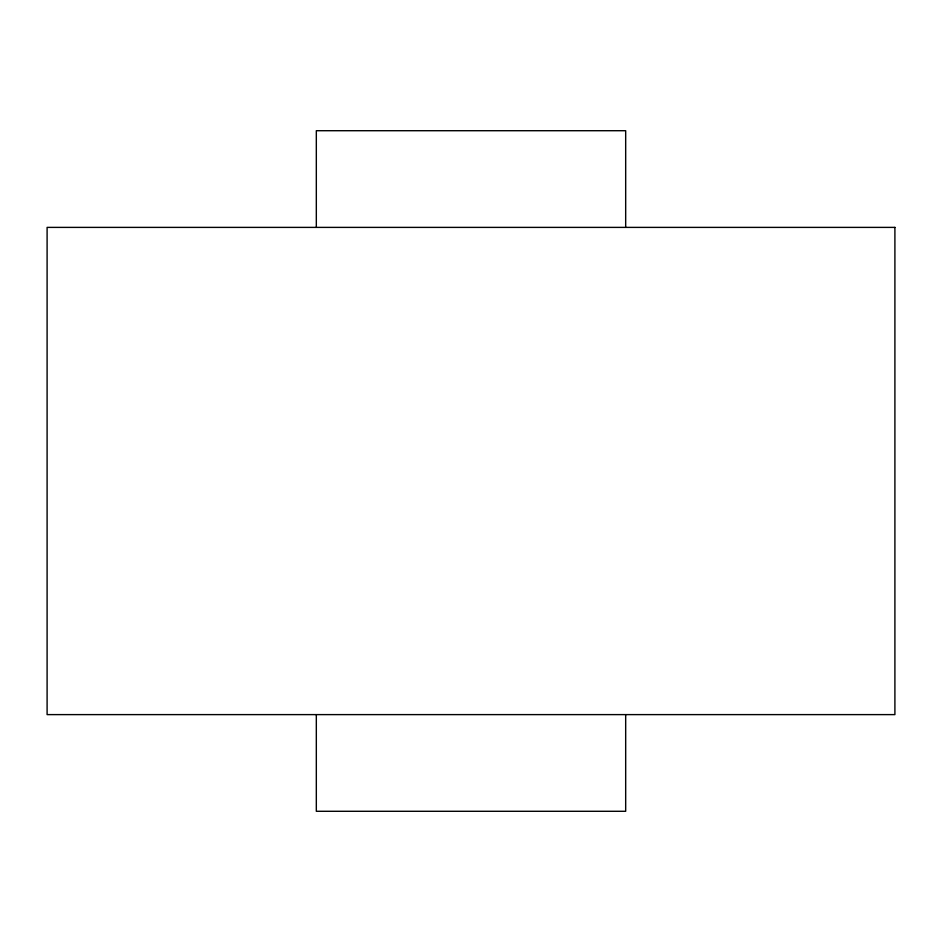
<?xml version="1.0" encoding="UTF-8"?>
<svg xmlns="http://www.w3.org/2000/svg" width="942" height="942" viewBox="0 0 942 942"><rect width="100%" height="100%" fill="white"/><g stroke="black" fill="none" stroke-linecap="round" stroke-linejoin="round"><path stroke-width="1.41" d="M625.676 227.387L625.676 130.714L316.324 130.714L316.324 227.387M625.676 714.613L625.676 811.286L316.324 811.286L316.324 714.613M894.9 227.387L47.1 227.387L47.1 714.613L894.9 714.613L894.9 227.387"/></g></svg>
